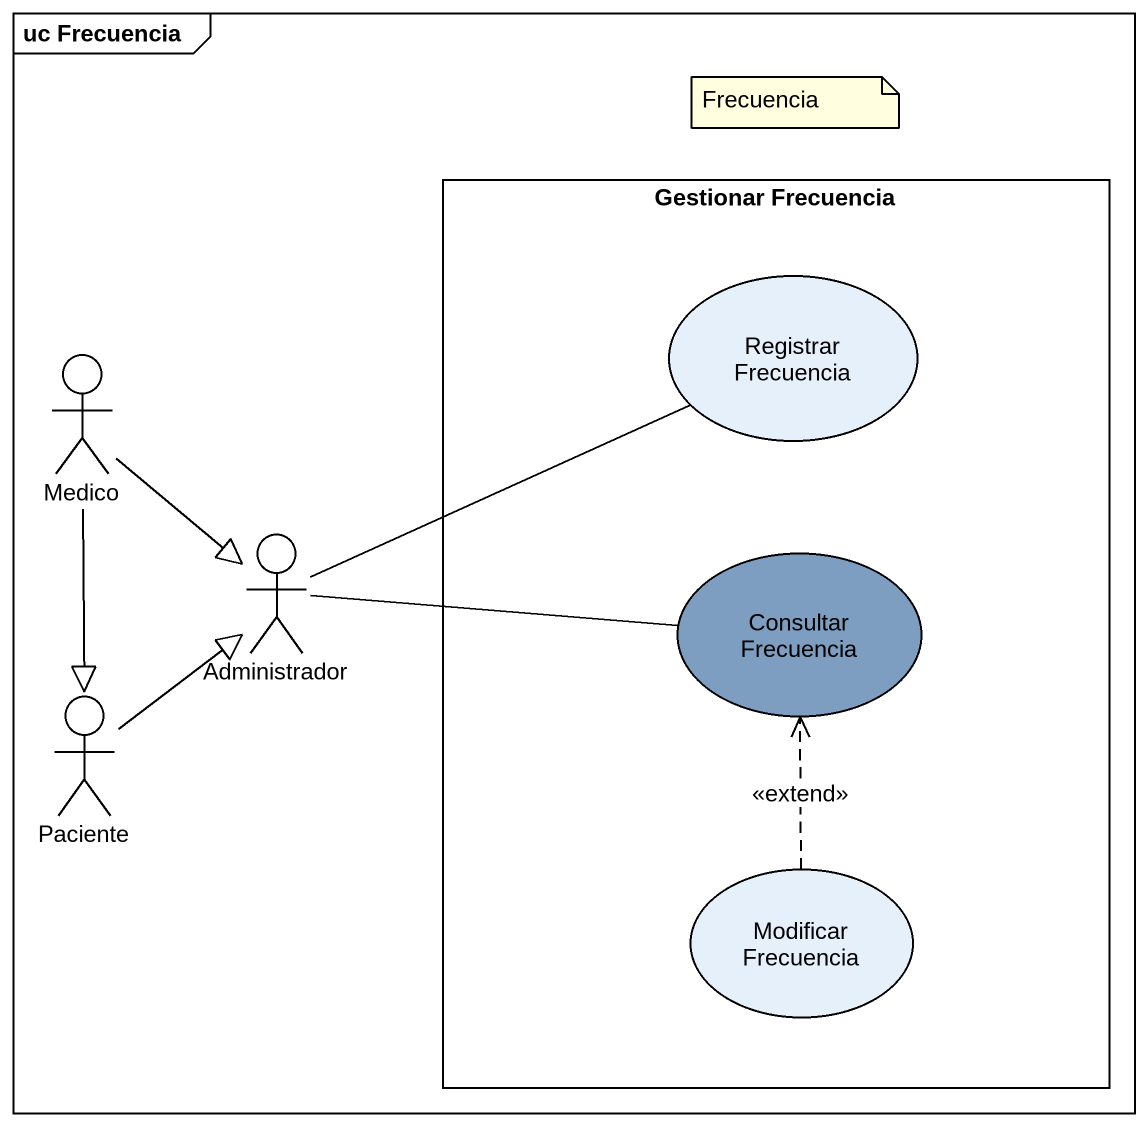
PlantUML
@startuml
mainframe uc Frecuencia
rectangle "Gestionar Frecuencia" as Gestionar_Frecuencia {
  usecase "Registrar Frecuencia" as Registrar_Frecuencia
  usecase "Consultar Frecuencia" as Consultar_Frecuencia #7D9EC0
  usecase "Modificar Frecuencia" as Modificar_Frecuencia
}
actor Medico
actor Administrador
actor Paciente
Medico --|> Administrador
Medico --|> Paciente
Administrador -right- Registrar_Frecuencia
Administrador -right- Consultar_Frecuencia
Paciente -up-|> Administrador
Modificar_Frecuencia .up.> Consultar_Frecuencia : <<extend>>
note as N1
  Frecuencia
end note
@enduml
